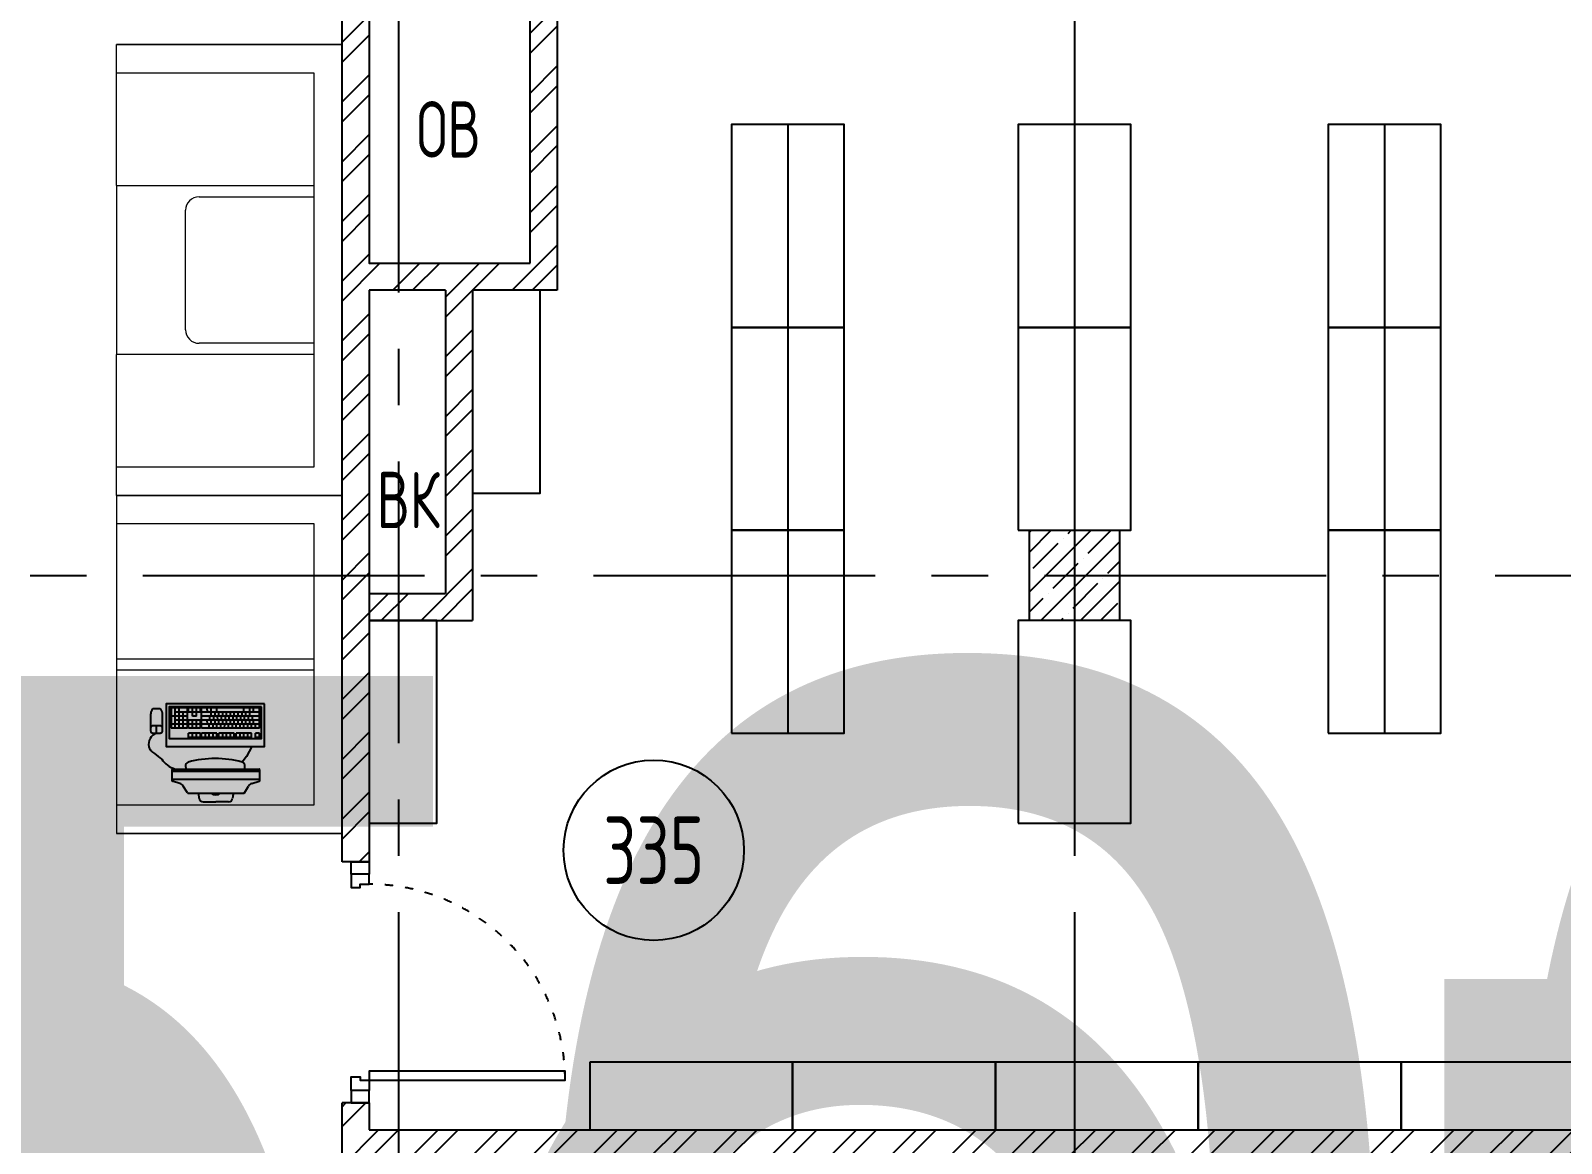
# Model space of a CAD drawing. Header units: millimetres. Extents: x -106726 to 8952771, y -150083 to 686385.
# Drawn here: x 12938 to 19730, y 306875 to 311812 of the extents above; entities that cross this region are included whole.
import ezdxf
from ezdxf import colors
from ezdxf.entities.mleader import LeaderData, LeaderLine
from ezdxf.enums import TextEntityAlignment as Align
from ezdxf.math import Vec2, Vec3

# ---------------------------------------------------------------- set-up
doc = ezdxf.new("R2018")
doc.units = ezdxf.units.MM
doc.linetypes.add('ACAD_ISO03W100', pattern=[30, 12, -18])
doc.linetypes.add('CENTER', pattern=[2, 1.25, -0.25, 0.25, -0.25])
doc.layers.add('АР_Названия помещений', color=124, linetype='Continuous', lineweight=5, plot=False)
doc.layers.add('АР_Номер помещения', color=1, linetype='Continuous', lineweight=25)
doc.layers.add('ТХ_мебель_библ', color=250, linetype='Continuous', lineweight=13)
doc.styles.add('ICOCPEUR', font='isocpeur.ttf')
doc.styles.add('ISOCPEUR', font='isocpeur.ttf', dxfattribs={"width": 0.7})
doc.styles.get("Standard").update_dxf_attribs({"font": 'arial.ttf'})

# ---------------------------------------------------------------- blocks, each defined once
blk = doc.blocks.new('_DotSmall')
at = {"color": 8, "linetype": 'ByBlock', "const_width": 0.5}
blk.add_lwpolyline([(-0.0625, 0, 1), (0.0625, 0, 1)], format="xyb", close=True, dxfattribs=at)
blk = doc.blocks.new('*U577')
at = {"color": 8}
for points in [[(0, 0), (0, -80), (55, -80), (55, 0), (0, 0)], [(55, -80), (55, 0), (115, 0), (115, -40), (100, -40), (100, -80), (55, -80)], [(1015, -80), (1015, 0), (955, 0), (955, -40), (970, -40), (970, -80), (1015, -80)], [(1070, 0), (1070, -80), (1015, -80), (1015, 0), (1070, 0)]]:
    blk.add_lwpolyline(points, dxfattribs=at)
blk.add_lwpolyline([(100, -80), (100, -950), (140, -950), (140, -80)], close=True, dxfattribs=at)
at = {"color": 8, "linetype": 'ACAD_ISO03W100', "ltscale": 3}
blk.add_arc((100, -80), 870, 270, 0, dxfattribs=at)
blk = doc.blocks.new('*U429')
at = {"color": 8, "style": 'ISOCPEUR', "width": 0.7, "flags": 1}
blk.add_attdef('КАТЕГОРИЯ', (-499.2, -2092.2), '', height=250, dxfattribs=at)
at = {"layer": 'АР_Номер помещения', "color": 8, "style": 'ISOCPEUR', "width": 0.7}
blk.add_attdef('НОМЕР_ПОМЕЩЕНИЯ', text='', height=300, dxfattribs=at).set_placement((-20810.6, 2284.3), align=Align.MIDDLE_CENTER)
blk = doc.blocks.new('*U391')
at = {"color": 8, "style": 'ISOCPEUR', "width": 0.7, "flags": 1}
blk.add_attdef('КАТЕГОРИЯ', (-499.2, -2092.2), '', height=250, dxfattribs=at)
at = {"layer": 'АР_Номер помещения', "color": 8, "style": 'ISOCPEUR', "width": 0.7}
blk.add_attdef('НОМЕР_ПОМЕЩЕНИЯ', text='', height=300, dxfattribs=at).set_placement((-17855, 1633.5), align=Align.MIDDLE_CENTER)
blk = doc.blocks.new('*U400')
at = {"layer": 'АР_Номер помещения', "color": 8}
blk.add_circle((-1473.9, -6508.9), 400, dxfattribs=at)
at = {"color": 8, "style": 'ISOCPEUR', "width": 0.7, "flags": 1}
blk.add_attdef('КАТЕГОРИЯ', (-499.2, -2092.2), '', height=250, dxfattribs=at)
at = {"layer": 'АР_Номер помещения', "color": 8, "style": 'ISOCPEUR', "width": 0.7}
blk.add_attdef('НОМЕР_ПОМЕЩЕНИЯ', text='', height=300, dxfattribs=at).set_placement((-1473.9, -6508.9), align=Align.MIDDLE_CENTER)
blk = doc.blocks.new('ПК-2')
at = {"color": 8, "extrusion": (6.19742e-05, -0.000470712, 1)}
for p, q in [((7035967.1, 1186827.6, 95), (7035877.1, 1186827.5, 95.1)), ((7035877.1, 1186827.5, 95.1), (7035877.6, 1186571, 94.9)), ((7035895.1, 1186827.5, 95.1), (7035895.6, 1186571, 94.9)), ((7035913.1, 1186827.5, 95.1), (7035913.6, 1186571, 94.9)), ((7035931.1, 1186827.6, 95.1), (7035931.6, 1186571.1, 94.9)), ((7035949.1, 1186827.6, 95.1), (7035949.6, 1186571.1, 94.9)), ((7035967.1, 1186827.6, 95), (7035967.6, 1186571.1, 94.9)), ((7036007.6, 1186827.7, 95), (7035989.6, 1186827.7, 95)), ((7036148.9, 1186442.6, 94.9), (7036148.1, 1186827.8, 95)), ((7036200.3, 1186829.7, 95), (7036149.9, 1186829.6, 95)), ((7036157.9, 1186440.8, 94.9), (7036157.1, 1186829.6, 95)), ((7036193.9, 1186440.9, 94.9), (7036193.1, 1186829.7, 95)), ((7036212.2, 1186795.1, 95), (7036202.1, 1186827.9, 95)), ((7036253.1, 1186761.9, 95), (7036223.8, 1186780.1, 95)), ((7036255.8, 1186512.8, 94.9), (7036255.4, 1186758, 95)), ((7036294.4, 1186691.8, 95), (7036294.6, 1186635.5, 94.9)), ((7036294.7, 1186579.1, 94.9), (7036294.6, 1186635.5, 94.9)), ((7035877.6, 1186566.5, 94.9), (7035877.7, 1186512.5, 94.9)), ((7035895.6, 1186566.5, 94.9), (7035895.7, 1186512.5, 94.9)), ((7035931.6, 1186566.6, 94.9), (7035931.7, 1186512.6, 94.9)), ((7035949.6, 1186566.6, 94.9), (7035949.7, 1186512.6, 94.9)), ((7035967.6, 1186566.6, 94.9), (7035967.7, 1186512.6, 94.9)), ((7035877.7, 1186508, 94.9), (7035877.9, 1186436, 94.9)), ((7035895.7, 1186508, 94.9), (7035895.9, 1186454, 94.9)), ((7035913.7, 1186548.5, 94.9), (7035913.7, 1186530.5, 94.9)), ((7035913.7, 1186508, 94.9), (7035913.9, 1186436, 94.9)), ((7035931.7, 1186508.1, 94.9), (7035931.9, 1186454.1, 94.9)), ((7035949.7, 1186508.1, 94.9), (7035949.9, 1186436.1, 94.9)), ((7035967.7, 1186508.1, 94.9), (7035967.9, 1186436.1, 94.9)), ((7036253.6, 1186508.9, 94.9), (7036224.3, 1186490.6, 94.9)), ((7035877.9, 1186436, 94.9), (7035967.9, 1186436.1, 94.9)), ((7036201.1, 1186440.9, 94.9), (7036150.7, 1186440.8, 94.9)), ((7036212.8, 1186475.5, 94.9), (7036202.9, 1186442.7, 94.9))]:
    blk.add_line(p, q, dxfattribs=at)
at = {"color": 8, "extrusion": (6.19742e-05, -0.000470712, 1), "elevation": -27.6}
for points in [[(7035859.1, 1186850), (7035859.9, 1186413.5), (7036048.9, 1186413.9), (7036048.1, 1186850.4)], [(7035872.6, 1186836.6), (7035873.4, 1186427.1), (7036012.9, 1186427.3), (7036012.1, 1186836.8)]]:
    blk.add_lwpolyline(points, close=True, dxfattribs=at)
for points in [[(7035989.6, 1186827.8), (7035989.7, 1186810.7)], [(7036007.6, 1186827.8), (7036007.7, 1186810.7)], [(7035895.2, 1186802), (7035877.2, 1186801.9)], [(7035895.2, 1186784.9), (7035877.2, 1186784.8)], [(7035895.3, 1186759.2), (7035877.3, 1186759.2)], [(7035913.2, 1186784.9), (7035895.2, 1186784.9)], [(7035913.2, 1186767.8), (7035895.2, 1186767.8)], [(7035931.2, 1186796.6), (7035913.2, 1186796.5)], [(7035931.2, 1186779.5), (7035913.2, 1186779.4)], [(7035931.2, 1186762.4), (7035913.2, 1186762.3)], [(7035949.2, 1186802.1), (7035931.2, 1186802)], [(7035949.2, 1186785), (7035931.2, 1186784.9)], [(7035949.2, 1186767.9), (7035931.2, 1186767.8)], [(7035967.2, 1186810.6), (7035949.2, 1186810.6)], [(7035967.2, 1186793.5), (7035949.2, 1186793.5)], [(7035967.2, 1186776.4), (7035949.2, 1186776.4)], [(7035967.3, 1186759.3), (7035949.3, 1186759.3)], [(7036007.7, 1186810.7), (7035989.7, 1186810.7)], [(7035989.7, 1186793.6), (7035989.8, 1186725.2)], [(7036007.7, 1186793.6), (7035989.7, 1186793.6)], [(7036007.7, 1186776.5), (7035989.7, 1186776.5)], [(7036007.8, 1186759.4), (7035989.8, 1186759.4)], [(7036007.7, 1186793.6), (7036007.8, 1186725.2)], [(7036048.2, 1186794.9), (7036092.7, 1186771.5), (7036117.2, 1186751.9)], [(7035913.3, 1186750.7), (7035895.3, 1186750.7)], [(7035913.3, 1186733.6), (7035895.3, 1186733.6)], [(7035913.3, 1186716.5), (7035895.3, 1186716.5)], [(7035913.4, 1186699.4), (7035895.4, 1186699.4)], [(7035931.3, 1186745.3), (7035913.3, 1186745.2)], [(7035931.3, 1186728.2), (7035913.3, 1186728.1)], [(7035931.3, 1186711.1), (7035913.3, 1186711)], [(7035931.4, 1186694), (7035913.4, 1186693.9)], [(7035949.3, 1186750.8), (7035931.3, 1186750.7)], [(7035949.3, 1186733.7), (7035931.3, 1186733.6)], [(7035949.3, 1186716.6), (7035931.3, 1186716.5)], [(7035949.4, 1186699.5), (7035931.4, 1186699.4)], [(7035967.3, 1186742.2), (7035949.3, 1186742.2)], [(7035967.3, 1186725.1), (7035949.3, 1186725.1)], [(7035967.3, 1186708), (7035949.3, 1186708)], [(7035967.4, 1186690.9), (7035949.4, 1186690.9)], [(7036007.8, 1186742.3), (7035989.8, 1186742.3)], [(7036007.8, 1186725.2), (7035989.8, 1186725.2)], [(7035989.8, 1186716.6), (7035990, 1186648.2)], [(7036007.8, 1186716.7), (7035989.8, 1186716.6)], [(7036007.9, 1186699.6), (7035989.9, 1186699.5)], [(7036007.8, 1186716.7), (7036008, 1186648.3)], [(7035895.5, 1186639.5), (7035877.5, 1186639.5)], [(7035913.4, 1186682.3), (7035895.4, 1186682.3)], [(7035913.4, 1186665.2), (7035895.4, 1186665.2)], [(7035913.5, 1186648.1), (7035895.5, 1186648.1)], [(7035913.5, 1186631), (7035895.5, 1186631)], [(7035931.4, 1186676.9), (7035913.4, 1186676.8)], [(7035931.4, 1186659.8), (7035913.4, 1186659.7)], [(7035931.5, 1186642.7), (7035913.5, 1186642.6)], [(7035931.5, 1186625.6), (7035913.5, 1186625.5)], [(7035949.4, 1186682.4), (7035931.4, 1186682.3)], [(7035949.4, 1186665.3), (7035931.4, 1186665.2)], [(7035949.5, 1186648.2), (7035931.5, 1186648.1)], [(7035949.5, 1186631.1), (7035931.5, 1186631)], [(7035967.4, 1186673.8), (7035949.4, 1186673.8)], [(7035967.4, 1186656.7), (7035949.4, 1186656.7)], [(7035967.5, 1186639.6), (7035949.5, 1186639.6)], [(7035967.5, 1186622.5), (7035949.5, 1186622.5)], [(7036007.9, 1186682.5), (7035989.9, 1186682.4)], [(7036007.9, 1186665.4), (7035989.9, 1186665.3)], [(7036008, 1186648.3), (7035990, 1186648.2)], [(7035990, 1186639.7), (7035990.1, 1186571.3)], [(7036008, 1186639.7), (7035990, 1186639.7)], [(7036008, 1186622.6), (7035990, 1186622.6)], [(7036008, 1186639.7), (7036008.1, 1186571.3)], [(7035895.5, 1186613.9), (7035877.5, 1186613.8)], [(7035895.6, 1186596.8), (7035877.6, 1186596.7)], [(7035967.6, 1186571.2), (7035877.6, 1186571.1)], [(7035895.6, 1186566.6), (7035877.6, 1186566.6)], [(7035913.5, 1186613.9), (7035895.5, 1186613.9)], [(7035931.5, 1186608.5), (7035913.5, 1186608.4)], [(7035949.5, 1186614), (7035931.5, 1186613.9)], [(7035949.6, 1186596.9), (7035931.6, 1186596.8)], [(7035967.6, 1186566.7), (7035931.6, 1186566.7)], [(7035967.5, 1186605.4), (7035949.5, 1186605.4)], [(7036008, 1186605.5), (7035990, 1186605.5)], [(7036008.1, 1186588.4), (7035990.1, 1186588.4)], [(7036008.1, 1186571.3), (7035990.1, 1186571.3)], [(7035990.1, 1186566.8), (7035990.2, 1186512.8)], [(7036008.1, 1186566.8), (7035990.1, 1186566.8)], [(7036008.1, 1186566.8), (7036008.2, 1186512.8)], [(7035913.7, 1186548.6), (7035877.7, 1186548.6)], [(7035913.7, 1186530.6), (7035877.7, 1186530.6)], [(7035895.7, 1186512.6), (7035877.7, 1186512.6)], [(7035967.7, 1186508.2), (7035877.7, 1186508.1)], [(7035967.8, 1186490.2), (7035895.8, 1186490.1)], [(7035967.7, 1186548.7), (7035931.7, 1186548.7)], [(7035967.7, 1186530.7), (7035931.7, 1186530.7)], [(7035967.7, 1186512.7), (7035931.7, 1186512.7)], [(7036008.2, 1186548.8), (7035990.2, 1186548.8)], [(7036008.2, 1186530.8), (7035990.2, 1186530.8)], [(7036008.2, 1186512.8), (7035990.2, 1186512.8)], [(7036008.2, 1186512.8), (7035990.2, 1186512.8)], [(7035967.8, 1186472.2), (7035877.8, 1186472.1)], [(7035967.8, 1186454.2), (7035877.8, 1186454.1)], [(7035989.9, 1186371.7), (7035957, 1186371.6)]]:
    blk.add_lwpolyline(points, dxfattribs=at)
for points in [[(7035989.9, 1186371.7, 0.397637), (7036050, 1186337.9, 0.110351), (7036066.5, 1186345.2, 0.08312), (7036079.9, 1186362.3, 0.014729), (7036105, 1186394.7, 0.170175), (7036148.8, 1186454, -0.037673)], [(7035968.4, 1186398.6, 0.114539), (7035964.1, 1186397.6, 0.103755), (7035960.3, 1186394.6, 0.091433), (7035957.9, 1186390.4, 0.084292), (7035957, 1186385.1), (7035957.1, 1186358.1, 0.084292), (7035958, 1186352.8, 0.091433), (7035960.4, 1186348.6, 0.103755), (7035964.2, 1186345.6, 0.114539), (7035968.5, 1186344.6, 0.114539)]]:
    blk.add_lwpolyline(points, format="xyb", dxfattribs=at)
blk.add_lwpolyline([(7035881.8, 1186384.9), (7035881.9, 1186357.9, 0.19919), (7035883.7, 1186353.6, 0.098412), (7035891.5, 1186348.4, 0.055653), (7035901.3, 1186345.6, 0.042416), (7035914.6, 1186344.5), (7035978.5, 1186344.6, 0.114539), (7035982.8, 1186345.6, 0.103755), (7035986.6, 1186348.6, 0.091433), (7035989, 1186352.9, 0.084292), (7035989.9, 1186358.2), (7035989.8, 1186385.2, 0.084292), (7035988.9, 1186390.4, 0.091433), (7035986.5, 1186394.7, 0.103755), (7035982.7, 1186397.7, 0.114539), (7035978.4, 1186398.6), (7035914.5, 1186398.5, 0.042416), (7035901.2, 1186397.4, 0.055653), (7035891.4, 1186394.5, 0.098412), (7035883.6, 1186389.3, 0.19919)], format="xyb", close=True, dxfattribs=at)
at = {"color": 8, "extrusion": (6.19742e-05, -0.000470712, 1)}
for centre, radius, start, end in [((7036149.9, 1186827.9, -27.6), 1.8, 90.10908, 180.10908), ((7036200.3, 1186828, -27.6), 1.8, 0.10908, 90.10908), ((7036134.2, 1186746.1, -27.6), 18, 82.93309, 161.30576), ((7036116.2, 1186600.9, -27.6), 164.3, 78.76539, 82.93309), ((7036238, 1186803.1, -27.6), 27, 197.11449, 238.14153), ((7036250.8, 1186758.1, -27.6), 4.5, 0.10908, 59.63009), ((7036579.1, 1186631.2, -27.6), 477.4, 165.36479, 179.87909), ((7036293.3, 1186965.7, -27.6), 256.3, 261.50958, 266.47869), ((7036276.4, 1186691.9, -27.6), 18, 0.10908, 86.47869), ((7036579.1, 1186635.1, -27.6), 477.4, 180.33908, 194.85338), ((7036228.8, 1186635.5, -27.6), 33.8, 322.7271, 37.49107), ((7036294.5, 1186305.4, -27.6), 256.3, 93.73948, 98.70859), ((7036276.6, 1186579.2, -27.6), 18, 273.73948, 0.10908), ((7036134.7, 1186518.5, -27.6), 18, 198.9124, 277.28508), ((7036116.1, 1186663.6, -27.6), 164.3, 277.28508, 281.45277), ((7036238.7, 1186467.8, -27.6), 27, 122.07664, 163.10368), ((7036251.3, 1186512.9, -27.6), 4.5, 300.58808, 0.10908), ((7036150.6, 1186442.7, -27.6), 1.8, 180.10908, 270.10908), ((7036201, 1186442.8, -27.6), 1.8, 270.10908, 0.10908)]:
    blk.add_arc(centre, radius, start, end, dxfattribs=at)
blk = doc.blocks.new('У274')
at = {"layer": 'ТХ_мебель_библ', "color": 8, "lineweight": 0, "ltscale": 100, "transparency": 33554687}
for p, q in [((264576, -185591.2, 0), (264576, -186591.2, 0)), ((264576, -186591.2, 0), (264576, -185591.2, 0)), ((264576, -186591.2, 0), (264576, -185591.2, 0)), ((264576, -185591.2, 0), (266076, -185591.2, 0)), ((266076, -185591.2, 0), (266076, -186591.2, 0)), ((266076, -186591.2, 0), (266076, -185591.2, 0)), ((264701, -186591.2, 0), (264701, -185716.2, 0)), ((264701, -185716.2, 0), (265951, -185716.2, 0)), ((265301, -186591.2, 0), (265301, -185716.2, 0)), ((265351, -185716.2, 0), (265351, -186591.2, 0)), ((265951, -185716.2, 0), (265951, -186591.2, 0)), ((264576, -186591.2, 0), (264701, -186591.2, 0)), ((264701, -186591.2, 0), (265951, -186591.2, 0)), ((265951, -186591.2, 0), (266076, -186591.2, 0))]:
    blk.add_line(p, q, dxfattribs=at)
blk = doc.blocks.new('У111')
at = {"layer": 'ТХ_мебель_библ', "color": 8, "lineweight": 0, "ltscale": 100, "transparency": 33554687}
for p, q in [((261985.3, -185643.1), (261985.3, -186643.1)), ((261985.3, -185643.1), (263985.3, -185643.1)), ((261985.3, -186643.1), (261985.3, -185643.1)), ((263985.3, -185643.1), (263985.3, -186643.1)), ((263985.3, -186643.1), (263985.3, -185643.1)), ((262110.3, -185768.1), (263860.3, -185768.1)), ((262110.3, -186643.1), (262110.3, -185768.1)), ((262610.3, -186643.1), (262610.3, -185768.1)), ((262660.3, -186277.1), (262660.3, -185768.1)), ((263310.3, -185768.1), (263310.3, -186277.1)), ((263360.3, -185768.1), (263360.3, -186643.1)), ((263860.3, -185768.1), (263860.3, -186643.1)), ((263250.3, -186337.1), (262720.3, -186337.1)), ((262610.3, -186643.1), (261985.3, -186643.1)), ((262610.3, -186643.1), (263360.3, -186643.1)), ((263985.3, -186643.1), (263360.3, -186643.1))]:
    blk.add_line(p, q, dxfattribs=at)
for centre, start, end in [((262720.3, -186277.1), 180, 270), ((263250.3, -186277.1), 270, 0)]:
    blk.add_arc(centre, 60, start, end, dxfattribs=at)
blk = doc.blocks.new('У113')
at = {"color": 8}
blk.add_lwpolyline([(195377, -190165), (195677, -190165), (195677, -189265), (195377, -189265)], close=True, dxfattribs=at)
blk = doc.blocks.new('стеллаж 2-х стор 900х500')
at = {"color": 8}
blk.add_line((-12720.7, 60501.1), (-12720.7, 59601.1), dxfattribs=at)
blk.add_lwpolyline([(-12970.7, 59601.1), (-12470.7, 59601.1), (-12470.7, 60501.1), (-12970.7, 60501.1)], close=True, dxfattribs=at)

msp = doc.modelspace()

# ---------------------------------------------------------------- hatches: boundary and pattern name
at = {"ltscale": 100, "transparency": 33554687}
h = msp.add_hatch(dxfattribs=at)
h.set_pattern_fill('ANSI32', color=256, scale=500)
h.set_pattern_definition([(45, (-1074536.41, 345082.85), (-132.58252, 132.58252), []), (45, (-1074448.02, 345082.85), (-132.58252, 132.58252), [])])
h.paths.add_polyline_path([(14439.9, 312145), (14319.9, 312145), (14319.9, 308124.6), (14439.9, 308124.6), (14439.9, 310780), (15154.9, 310780), (15154.9, 310780), (14439.9, 310780), (14439.9, 310660), (14779.5, 310660), (14779.5, 309315), (14439.9, 309315), (14439.9, 309195), (14899.5, 309195), (14899.5, 310660), (15274.9, 310660), (15274.9, 312145), (15154.9, 312145), (15154.9, 310780), (14439.9, 310780)])
at = {"ltscale": 100}
h = msp.add_hatch(dxfattribs=at)
h.set_pattern_fill('ANSI35', color=256, scale=500)
h.set_pattern_definition([(45, (-939682.16, 349466.47), (-88.388348, 88.388348), []), (45, (-939593.77, 349466.47), (-88.388348, 88.388348), [156.25, -31.25, 0, -31.25])])
h.paths.add_polyline_path([(17769.9, 309595), (17369.9, 309595), (17369.9, 309195), (17769.9, 309195)])
h = msp.add_hatch(dxfattribs=at)
h.set_pattern_fill('ANSI32', color=256, scale=500)
h.set_pattern_definition([(45, (-58072.46, 184794.32), (-132.58252, 132.58252), []), (45, (-57984.07, 184794.32), (-132.58252, 132.58252), [])])
h.paths.add_polyline_path([(14319.9, 303315), (13261, 303315), (13261, 303195), (14539.9, 303195), (14539.9, 303315), (14439.9, 303315), (14439.9, 306122.8), (15799.9, 306122.8), (15799.9, 304910.5), (15919.9, 304910.5), (15919.9, 306122.8), (19619.9, 306122.8), (19619.9, 306122.8), (21718.7, 306122.8), (21718.8, 303315), (21838.8, 303315), (21838.7, 306122.8), (23047.4, 306122.9), (23047.4, 306242.5), (21838.7, 306242.5), (21838.8, 306814.7), (21718.8, 306814.6), (21718.7, 306242.8), (19739.9, 306242.8), (19739.9, 306814.6), (19619.9, 306814.6), (19619.9, 306242.8), (19619.9, 306242.8), (19619.9, 306814.6), (19619.9, 306242.8), (18718.4, 306242.8), (18718.4, 306814.6), (18598.4, 306814.6), (18598.4, 306242.8), (15919.9, 306242.8), (15919.9, 306814.6), (15919.9, 306242.8), (15919.9, 306242.8), (15919.9, 306814.6), (15799.9, 306814.6), (15799.9, 306242.8), (15799.9, 306242.8), (15799.9, 306814.6), (15799.9, 306814.6), (15799.9, 306242.8), (14439.9, 306242.8), (14439.9, 306814.6), (23047.5, 306814.7), (23047.6, 306934.7), (21838.8, 306934.6), (21838.8, 309195), (23369.9, 309195), (23369.9, 309315), (21718.8, 309315), (21718.8, 306934.6), (14439.9, 306934.6), (14439.9, 307054.6), (14319.9, 307054.6)])

# ---------------------------------------------------------------- linework, layer by layer
at = {"linetype": 'CENTER', "ltscale": 1000}
for p, q in [((14569.9, 317900.3), (14569.9, 263425.1)), ((17569.9, 317900.3), (17569.9, 263425.1)), ((-12563.8, 309395), (70614.6, 309395))]:
    msp.add_line(p, q, dxfattribs=at)
at = {"linetype": 'Continuous', "ltscale": 100}
for points in [[(14319.9, 308124.6), (14319.9, 312145)], [(14439.9, 312145), (14439.9, 310780), (15154.9, 310780)], [(15154.9, 311246.4), (15154.9, 312145)], [(15274.9, 312145), (15274.9, 310660)], [(15154.9, 310780), (15154.9, 311246.4)], [(14439.9, 309195), (14439.9, 308124.6)], [(14439.9, 308124.6), (14319.9, 308124.6)], [(14319.9, 303315), (14319.9, 307054.6)], [(14439.9, 307054.6), (14319.9, 307054.6)], [(14439.9, 307054.6), (14439.9, 306934.6)], [(14439.9, 306934.6), (21718.8, 306934.6)]]:
    msp.add_lwpolyline(points, dxfattribs=at)
at = {"linetype": 'Continuous', "ltscale": 100, "elevation": 0}
msp.add_lwpolyline([(14439.9, 310660), (14439.9, 308928.3)], dxfattribs=at)
at = {"ltscale": 100}
for points in [[(14779.5, 310660), (14439.9, 310660)], [(14779.5, 310660), (14779.5, 309315)], [(14899.5, 310660), (14899.5, 309195)], [(15274.9, 310660), (14899.5, 310660)], [(14439.9, 309315), (14779.5, 309315)], [(14439.9, 309195), (14899.5, 309195)]]:
    msp.add_lwpolyline(points, dxfattribs=at)
msp.add_lwpolyline([(17369.9, 309595), (17769.9, 309595), (17769.9, 309195), (17369.9, 309195)], close=True, dxfattribs=at)

# ---------------------------------------------------------------- block references
ref = msp.add_blockref('*U429', (31561.5, 383260.5))
lines = msp.add_mtext('\\W0.8000;Кабинет информатики с возможностью деления трансформируемой перегородкой на \\Pдва помещения', dxfattribs={"layer": 'АР_Названия помещений', "color": 8, "insert": (2249.4, 378791.3), "char_height": 6955.954, "width": 926.94, "attachment_point": 1})
ref.add_attrib('ИМЯ_ПОМЕЩЕНИЯ', '', (2249.4, 378791.3), dxfattribs={"flags": 104}).embed_mtext(lines)
ref = msp.add_blockref('*U400', (17177, 314684.2))
ref.add_attrib('НОМЕР_ПОМЕЩЕНИЯ', '335', dxfattribs={"layer": 'АР_Номер помещения', "color": 8, "height": 300, "style": 'ISOCPEUR', "width": 0.7}).set_placement((15703, 308175.3), align=Align.MIDDLE_CENTER)
for name, p, rotation in [('У111', (199963, 573735, 0), 270), ('У274', (199911.2, 574325.7, 0), 270), ('ПК-2', (-1159476.9, 7346930.6, -95), 269.8909180547823), ('*U577', (14359.9, 307054.6), 90), ('У113', (205583.8, 502611.6), 270), ('У113', (206483.8, 502611.6), 270), ('У113', (207383.8, 502611.6), 270), ('У113', (208283.8, 502611.6), 270), ('У113', (209183.8, 502611.6), 270)]:
    msp.add_blockref(name, p, dxfattribs=dict(rotation=rotation))
for name, p in [('стеллаж 2-х стор 900х500', (29018.1, 250893.9)), ('стеллаж 2-х стор 900х500', (30290.6, 250893.9)), ('стеллаж 2-х стор 900х500', (31665.6, 250893.9)), ('У113', (-180477.4, 499925)), ('стеллаж 2-х стор 900х500', (29018.1, 249993.9)), ('стеллаж 2-х стор 900х500', (30290.6, 249993.9)), ('стеллаж 2-х стор 900х500', (31665.6, 249993.9)), ('стеллаж 2-х стор 900х500', (29018.1, 249093.9)), ('стеллаж 2-х стор 900х500', (31665.6, 249093.9)), ('У113', (-180937, 498460)), ('стеллаж 2-х стор 900х500', (30290.6, 248693.9))]:
    msp.add_blockref(name, p)
ref = msp.add_blockref('*U391', (27575, 305457.4))
lines = msp.add_mtext('\\W0.8000;Многофункциональный информационный библиотечный центр с зоной для индивидуальных занятий', dxfattribs={"layer": 'АР_Названия помещений', "color": 8, "insert": (-2789.5, 310617.3), "char_height": 7190.015, "width": 926.94, "attachment_point": 1})
ref.add_attrib('ИМЯ_ПОМЕЩЕНИЯ', '', (-2789.5, 310617.3), dxfattribs={"flags": 104}).embed_mtext(lines)

# ---------------------------------------------------------------- texts
at = {"ltscale": 100, "char_height": 250, "attachment_point": 5, "line_spacing_factor": 0.7, "style": 'ICOCPEUR'}
for s, insert in [('\\A1;{\\W0.7;ОВ}', (14792.7, 311373.5)), ('\\A1;{\\W0.7;ВК}', (14613.5, 309729.3))]:
    msp.add_mtext(s, dxfattribs=dict(at, insert=insert))

# ---------------------------------------------------------------- leaders
ml = msp.add_multileader_mtext('Standard')
ml.set_content('+13,200', color=8, style='ISOCPEUR')
ml.set_leader_properties(color=8, linetype='Continuous', lineweight=-1)
ml.set_arrow_properties(name='DOTSMALL')
ml.build(insert=Vec2(0, 0))
ml.multileader.update_dxf_attribs({"has_text_frame": 1, "text_left_attachment_type": 4, "text_right_attachment_type": 4, "dogleg_length": 100, "arrow_head_size": 180})
ctx = ml.context
ctx.base_point, ctx.char_height, ctx.arrow_head_size, ctx.landing_gap_size, ctx.plane_origin = Vec3(29236.5, 674490.5), 250, 180, 50, Vec3(27075.3, 673899.3)
ctx.left_attachment, ctx.right_attachment = 4, 4
notes = []
notes.append((ctx, [(0, (0, 0, 0), (0, 0), (1, 0), 1, [])]))
ctx.mtext.insert, ctx.mtext.width, ctx.mtext.line_spacing_style, ctx.mtext.flow_direction = Vec3(29286.5, 674823.8), 852.697, 2, 5
ml = msp.add_multileader_mtext('Standard')
ml.set_content('+11,550', color=8, style='ISOCPEUR')
ml.set_leader_properties(color=8, linetype='Continuous', lineweight=-1)
ml.set_arrow_properties(name='DOTSMALL')
ml.build(insert=Vec2(0, 0))
ml.multileader.update_dxf_attribs({"has_text_frame": 1, "text_left_attachment_type": 4, "text_right_attachment_type": 4, "dogleg_length": 100, "arrow_head_size": 180})
ctx = ml.context
ctx.base_point, ctx.char_height, ctx.arrow_head_size, ctx.landing_gap_size, ctx.plane_origin = Vec3(24236.5, 673745.5), 250, 180, 50, Vec3(22075.3, 673154.3)
ctx.left_attachment, ctx.right_attachment = 4, 4
notes.append((ctx, [(0, (0, 0, 0), (0, 0), (1, 0), 1, [])]))
ctx.mtext.insert, ctx.mtext.width, ctx.mtext.line_spacing_style, ctx.mtext.flow_direction = Vec3(24286.5, 674078.8), 852.697, 2, 5
ml = msp.add_multileader_mtext('Standard')
ml.set_content('+13,700', color=8, style='ISOCPEUR')
ml.set_leader_properties(color=8, linetype='Continuous', lineweight=-1)
ml.set_arrow_properties(name='DOTSMALL')
ml.build(insert=Vec2(0, 0))
ml.multileader.update_dxf_attribs({"has_text_frame": 1, "text_left_attachment_type": 4, "text_right_attachment_type": 4, "dogleg_length": 100, "arrow_head_size": 180})
ctx = ml.context
ctx.base_point, ctx.char_height, ctx.arrow_head_size, ctx.landing_gap_size, ctx.plane_origin = Vec3(54221, 506541.4), 250, 180, 50, Vec3(53971.6, 505880.5)
ctx.left_attachment, ctx.right_attachment = 4, 4
notes.append((ctx, [(0, (0, 0, 0), (0, 0), (1, 0), 1, [])]))
ctx.mtext.insert, ctx.mtext.width, ctx.mtext.line_spacing_style, ctx.mtext.flow_direction = Vec3(54271, 506874.7), 852.697, 2, 5
ml = msp.add_multileader_mtext('Standard')
ml.set_content('+13,700', color=8, style='ISOCPEUR')
ml.set_leader_properties(color=8, linetype='Continuous', lineweight=-1)
ml.set_arrow_properties(name='DOTSMALL')
ml.build(insert=Vec2(0, 0))
ml.multileader.update_dxf_attribs({"has_text_frame": 1, "text_left_attachment_type": 4, "text_right_attachment_type": 4, "dogleg_length": 100, "arrow_head_size": 180})
ctx = ml.context
ctx.base_point, ctx.char_height, ctx.arrow_head_size, ctx.landing_gap_size, ctx.plane_origin = Vec3(15753.5, 506387.5), 250, 180, 50, Vec3(13592.3, 505796.3)
ctx.left_attachment, ctx.right_attachment = 4, 4
notes.append((ctx, [(0, (0, 0, 0), (0, 0), (1, 0), 1, [])]))
ctx.mtext.insert, ctx.mtext.width, ctx.mtext.line_spacing_style, ctx.mtext.flow_direction = Vec3(15803.5, 506720.8), 852.697, 2, 5
ml = msp.add_multileader_mtext('Standard')
ml.set_content('+15,825', color=8, style='ISOCPEUR')
ml.set_leader_properties(color=8, linetype='Continuous', lineweight=-1)
ml.set_arrow_properties(name='DOTSMALL')
ml.build(insert=Vec2(0, 0))
ml.multileader.update_dxf_attribs({"has_text_frame": 1, "text_left_attachment_type": 4, "text_right_attachment_type": 4, "dogleg_length": 100, "arrow_head_size": 180})
ctx = ml.context
ctx.base_point, ctx.char_height, ctx.arrow_head_size, ctx.landing_gap_size, ctx.plane_origin = Vec3(14579.2, 501247.4), 250, 180, 50, Vec3(14497.8, 499536.8)
ctx.left_attachment, ctx.right_attachment = 4, 4
notes.append((ctx, [(0, (0, 0, 0), (0, 0), (1, 0), 1, [])]))
ctx.mtext.insert, ctx.mtext.width, ctx.mtext.defined_height, ctx.mtext.line_spacing_style, ctx.mtext.flow_direction = Vec3(14629.2, 501580.8), 696.035, 776.5, 2, 5
ml = msp.add_multileader_mtext('Standard')
ml.set_content('+15,825', color=8, style='ISOCPEUR')
ml.set_leader_properties(color=8, linetype='Continuous', lineweight=-1)
ml.set_arrow_properties(name='DOTSMALL')
ml.build(insert=Vec2(0, 0))
ml.multileader.update_dxf_attribs({"has_text_frame": 1, "text_left_attachment_type": 4, "text_right_attachment_type": 4, "dogleg_length": 100, "arrow_head_size": 180})
ctx = ml.context
ctx.base_point, ctx.char_height, ctx.arrow_head_size, ctx.landing_gap_size, ctx.plane_origin = Vec3(52211.2, 501008.3), 250, 180, 50, Vec3(52690.3, 498055.9)
ctx.left_attachment, ctx.right_attachment = 4, 4
notes.append((ctx, [(0, (0, 0, 0), (0, 0), (1, 0), 1, [])]))
ctx.mtext.insert, ctx.mtext.width, ctx.mtext.line_spacing_style, ctx.mtext.flow_direction = Vec3(52261.2, 501341.7), 852.697, 2, 5
ml = msp.add_multileader_mtext('Standard')
ml.set_content('+9,800', color=8, style='ISOCPEUR')
ml.set_leader_properties(color=8, linetype='Continuous', lineweight=-1)
ml.set_arrow_properties(name='DOTSMALL')
ml.build(insert=Vec2(0, 0))
ml.multileader.update_dxf_attribs({"has_text_frame": 1, "text_left_attachment_type": 4, "text_right_attachment_type": 4, "dogleg_length": 100, "arrow_head_size": 180})
ctx = ml.context
ctx.base_point, ctx.char_height, ctx.arrow_head_size, ctx.landing_gap_size, ctx.plane_origin = Vec3(54221, 386541.4), 250, 180, 50, Vec3(53971.6, 385880.5)
ctx.left_attachment, ctx.right_attachment = 4, 4
notes.append((ctx, [(0, (0, 0, 0), (0, 0), (1, 0), 1, [])]))
ctx.mtext.insert, ctx.mtext.width, ctx.mtext.line_spacing_style, ctx.mtext.flow_direction = Vec3(54271, 386874.7), 852.697, 2, 5
ml = msp.add_multileader_mtext('Standard')
ml.set_content('+9,800', color=8, style='ISOCPEUR')
ml.set_leader_properties(color=8, linetype='Continuous', lineweight=-1)
ml.set_arrow_properties(name='DOTSMALL')
ml.build(insert=Vec2(0, 0))
ml.multileader.update_dxf_attribs({"has_text_frame": 1, "text_left_attachment_type": 4, "text_right_attachment_type": 4, "dogleg_length": 100, "arrow_head_size": 180})
ctx = ml.context
ctx.base_point, ctx.char_height, ctx.arrow_head_size, ctx.landing_gap_size, ctx.plane_origin = Vec3(15753.5, 386387.5), 250, 180, 50, Vec3(13592.3, 385796.3)
ctx.left_attachment, ctx.right_attachment = 4, 4
notes.append((ctx, [(0, (0, 0, 0), (0, 0), (1, 0), 1, [])]))
ctx.mtext.insert, ctx.mtext.width, ctx.mtext.line_spacing_style, ctx.mtext.flow_direction = Vec3(15803.5, 386720.8), 852.697, 2, 5
ml = msp.add_multileader_mtext('Standard')
ml.set_content('+11,750', color=8, style='ISOCPEUR')
ml.set_leader_properties(color=8, linetype='Continuous', lineweight=-1)
ml.set_arrow_properties(name='DOTSMALL')
ml.build(insert=Vec2(0, 0))
ml.multileader.update_dxf_attribs({"has_text_frame": 1, "text_left_attachment_type": 4, "text_right_attachment_type": 4, "dogleg_length": 100, "arrow_head_size": 180})
ctx = ml.context
ctx.base_point, ctx.char_height, ctx.arrow_head_size, ctx.landing_gap_size, ctx.plane_origin = Vec3(14579.2, 381247.4), 250, 180, 50, Vec3(14497.8, 379536.8)
ctx.left_attachment, ctx.right_attachment = 4, 4
notes.append((ctx, [(0, (0, 0, 0), (0, 0), (1, 0), 1, [])]))
ctx.mtext.insert, ctx.mtext.width, ctx.mtext.defined_height, ctx.mtext.line_spacing_style, ctx.mtext.flow_direction = Vec3(14629.2, 381580.8), 696.035, 776.5, 2, 5
ml = msp.add_multileader_mtext('Standard')
ml.set_content('+11,750', color=8, style='ISOCPEUR')
ml.set_leader_properties(color=8, linetype='Continuous', lineweight=-1)
ml.set_arrow_properties(name='DOTSMALL')
ml.build(insert=Vec2(0, 0))
ml.multileader.update_dxf_attribs({"has_text_frame": 1, "text_left_attachment_type": 4, "text_right_attachment_type": 4, "dogleg_length": 100, "arrow_head_size": 180})
ctx = ml.context
ctx.base_point, ctx.char_height, ctx.arrow_head_size, ctx.landing_gap_size, ctx.plane_origin = Vec3(52211.2, 381008.3), 250, 180, 50, Vec3(52690.3, 378055.9)
ctx.left_attachment, ctx.right_attachment = 4, 4
notes.append((ctx, [(0, (0, 0, 0), (0, 0), (1, 0), 1, [])]))
ctx.mtext.insert, ctx.mtext.width, ctx.mtext.line_spacing_style, ctx.mtext.flow_direction = Vec3(52261.2, 381341.7), 852.697, 2, 5
ml = msp.add_multileader_mtext('Standard')
ml.set_content('+7,850', color=8, style='ISOCPEUR')
ml.set_leader_properties(color=8, linetype='Continuous', lineweight=-1)
ml.set_arrow_properties(name='DOTSMALL')
ml.build(insert=Vec2(0, 0))
ml.multileader.update_dxf_attribs({"has_text_frame": 1, "text_left_attachment_type": 4, "text_right_attachment_type": 4, "dogleg_length": 100, "arrow_head_size": 180})
ctx = ml.context
ctx.base_point, ctx.char_height, ctx.arrow_head_size, ctx.landing_gap_size, ctx.plane_origin = Vec3(24313.7, 313978.4), 250, 180, 50, Vec3(24541, 313771.3)
ctx.left_attachment, ctx.right_attachment = 4, 4
notes.append((ctx, [(0, (0, 0, 0), (0, 0), (1, 0), 1, [])]))
ctx.mtext.insert, ctx.mtext.width, ctx.mtext.line_spacing_style, ctx.mtext.flow_direction = Vec3(24363.7, 314311.8), 852.697, 2, 5
ml = msp.add_multileader_mtext('Standard')
ml.set_content('+5,925', color=8, style='ISOCPEUR')
ml.set_leader_properties(color=8, linetype='Continuous', lineweight=-1)
ml.set_arrow_properties(name='DOTSMALL')
ml.build(insert=Vec2(0, 0))
ml.multileader.update_dxf_attribs({"has_text_frame": 1, "text_left_attachment_type": 4, "text_right_attachment_type": 4, "dogleg_length": 100, "arrow_head_size": 180})
ctx = ml.context
ctx.base_point, ctx.char_height, ctx.arrow_head_size, ctx.landing_gap_size, ctx.plane_origin = Vec3(29759, 313529.3), 250, 180, 50, Vec3(29677.6, 312261.8)
ctx.left_attachment, ctx.right_attachment = 4, 4
notes.append((ctx, [(0, (0, 0, 0), (0, 0), (1, 0), 1, [])]))
ctx.mtext.insert, ctx.mtext.width, ctx.mtext.line_spacing_style, ctx.mtext.flow_direction = Vec3(29809, 313862.7), 852.697, 2, 5
ml = msp.add_multileader_mtext('Standard')
ml.set_content('+5,925', color=8, style='ISOCPEUR')
ml.set_leader_properties(color=8, linetype='Continuous', lineweight=-1)
ml.set_arrow_properties(name='DOTSMALL')
ml.build(insert=Vec2(0, 0))
ml.multileader.update_dxf_attribs({"has_text_frame": 1, "text_left_attachment_type": 4, "text_right_attachment_type": 4, "dogleg_length": 100, "arrow_head_size": 180})
ctx = ml.context
ctx.base_point, ctx.char_height, ctx.arrow_head_size, ctx.landing_gap_size, ctx.plane_origin = Vec3(55731.7, 311388.1), 250, 180, 50, Vec3(55650.3, 310120.6)
ctx.left_attachment, ctx.right_attachment = 4, 4
notes.append((ctx, [(0, (0, 0, 0), (0, 0), (1, 0), 1, [])]))
ctx.mtext.insert, ctx.mtext.width, ctx.mtext.line_spacing_style, ctx.mtext.flow_direction = Vec3(55781.7, 311721.5), 852.697, 2, 5
for ctx, leaders in notes:
    for number, flags, end, landing, length, lines in leaders:
        leader = LeaderData()
        leader.index, (leader.has_last_leader_line, leader.has_dogleg_vector, leader.attachment_direction) = number, flags
        leader.last_leader_point, leader.dogleg_vector, leader.dogleg_length = Vec3(end), Vec3(landing), length
        for number, points, colour, breaks in lines:
            line = LeaderLine()
            line.index, line.vertices, line.color, line.breaks = number, Vec3.list(points), colors.encode_raw_color(colour), breaks
            leader.lines.append(line)
        ctx.leaders.append(leader)

doc.saveas('drawing.dxf')
